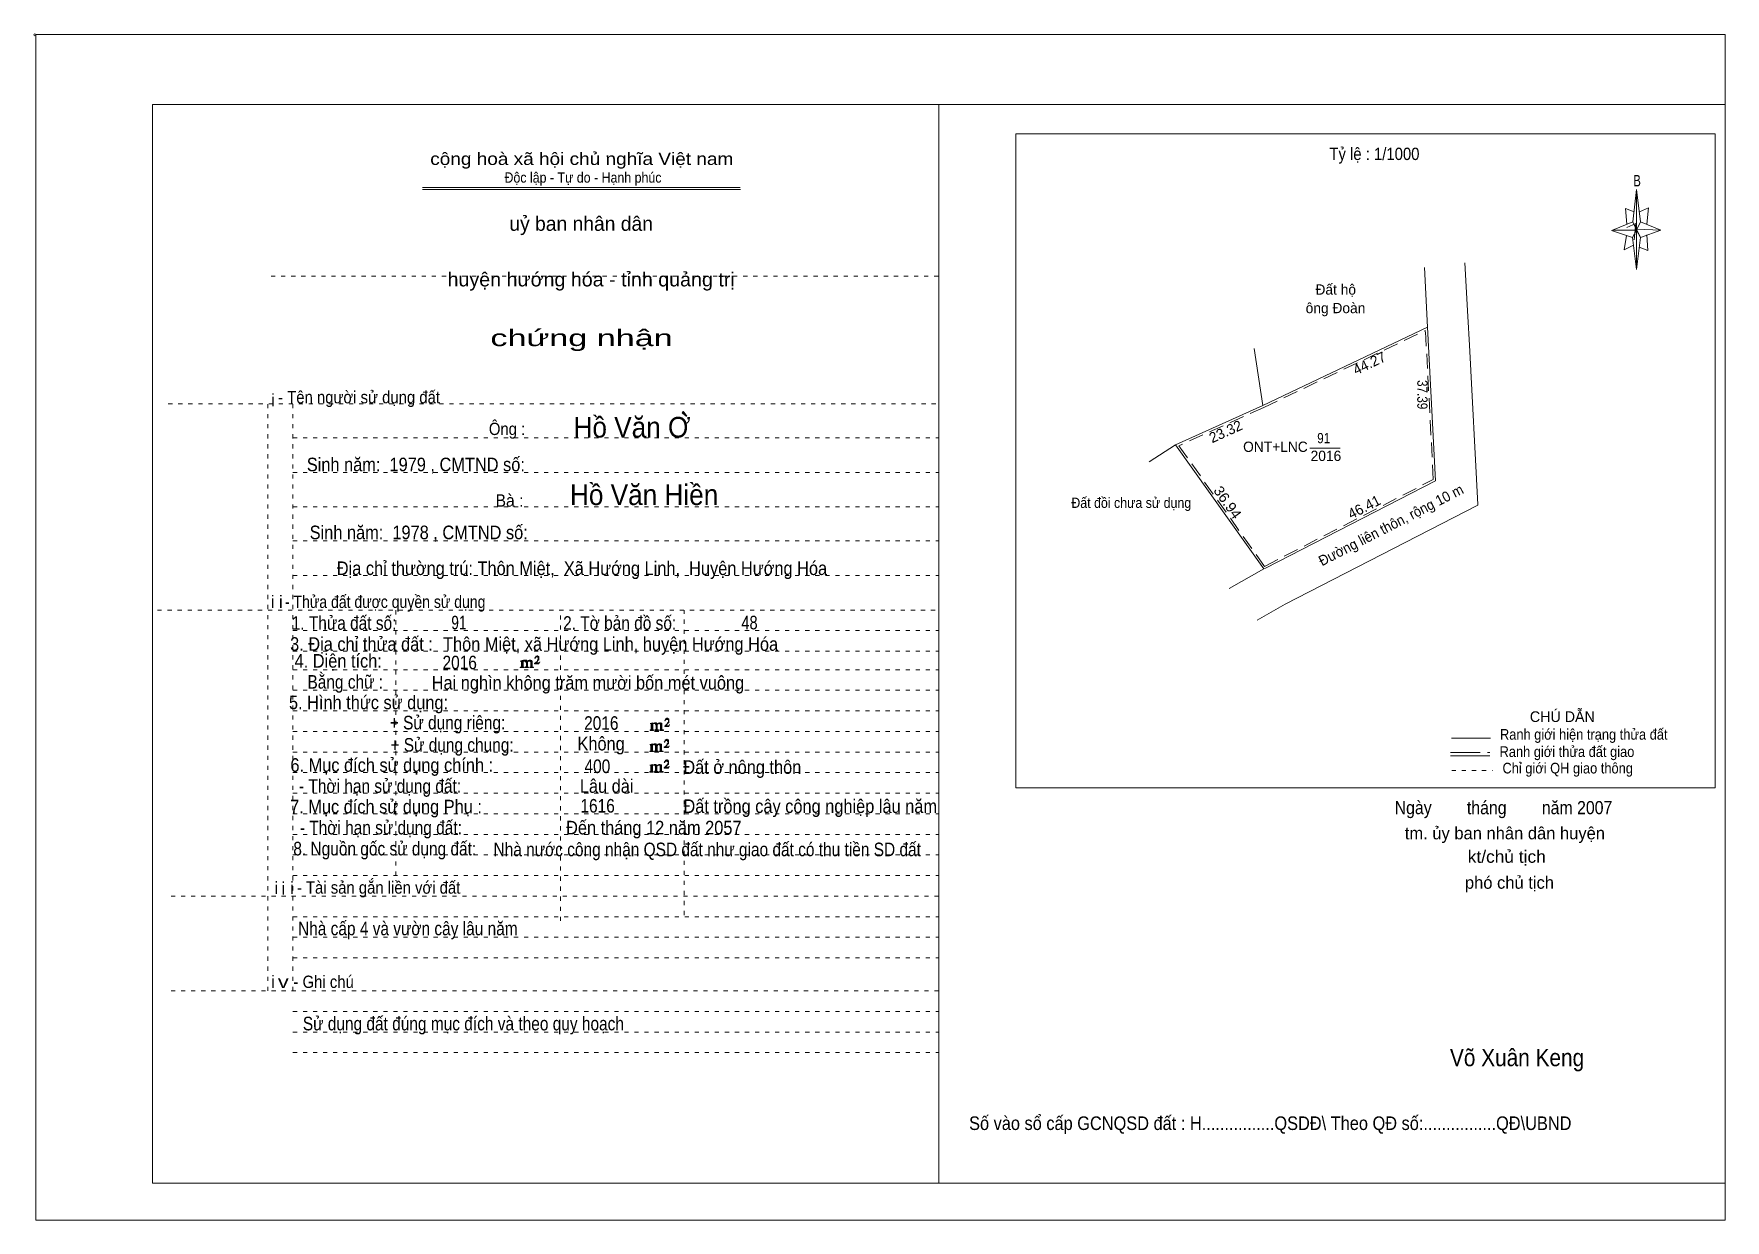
# Model space of a CAD drawing. Header units: centimetres. Extents: x -1.6 to 39.5, y -3.3 to 25.5.
import ezdxf
from ezdxf.enums import TextEntityAlignment as Align

# ---------------------------------------------------------------- set-up
doc = ezdxf.new("R2010")
doc.units = ezdxf.units.CM
doc.header["$LTSCALE"] = 0.12
for name, pattern in [('DOTTED', [1.5, 0.3, -1.2]), ('LONG_DASHED', [7.5, 6, -1.5]), ('MEDIUM_DASHED', [4.5, 3, -1.5])]:
    doc.linetypes.add(name, pattern=pattern)
for name, color, linetype, lineweight in [('1', 7, 'DOTTED', 13), ('10', 7, 'Continuous', 13), ('4', 7, 'Continuous', 13), ('5', 7, 'Continuous', 13), ('50', 7, 'Continuous', 13)]:
    doc.layers.add(name, color=color, linetype=linetype, lineweight=lineweight)

msp = doc.modelspace()

# ---------------------------------------------------------------- hatches: boundary and pattern name
at = {"layer": '10'}
msp.add_hatch(color=256, dxfattribs=at).paths.add_polyline_path([(14.29, 16.21), (14.22, 16.3), (14.21, 16.31), (14.2, 16.32), (14.18, 16.31), (14.18, 16.3), (14.17, 16.29), (14.18, 16.28), (14.18, 16.28), (14.27, 16.21)])
at = {"layer": '50'}
for points in [[(10.27, 10.13), (10.27, 10.12), (10.27, 10.11), (10.25, 10.11), (10.24, 10.11), (10.24, 10.1), (10.33, 10.1), (10.33, 10.11), (10.32, 10.11), (10.31, 10.11), (10.31, 10.12), (10.31, 10.13), (10.31, 10.24), (10.31, 10.25), (10.32, 10.26), (10.34, 10.26), (10.35, 10.26), (10.36, 10.26), (10.37, 10.25), (10.39, 10.22), (10.39, 10.13), (10.37, 10.12), (10.37, 10.11), (10.36, 10.11), (10.35, 10.11), (10.35, 10.1), (10.44, 10.1), (10.44, 10.11), (10.43, 10.11), (10.42, 10.11), (10.42, 10.12), (10.42, 10.13), (10.42, 10.24), (10.44, 10.26), (10.45, 10.26), (10.46, 10.26), (10.49, 10.26), (10.49, 10.25), (10.5, 10.24), (10.5, 10.22), (10.5, 10.13), (10.5, 10.12), (10.49, 10.11), (10.49, 10.11), (10.47, 10.11), (10.47, 10.1), (10.56, 10.1), (10.56, 10.11), (10.55, 10.11), (10.54, 10.11), (10.53, 10.12), (10.53, 10.13), (10.53, 10.2), (10.53, 10.25), (10.53, 10.26), (10.52, 10.27), (10.5, 10.28), (10.47, 10.28), (10.46, 10.28), (10.44, 10.27), (10.41, 10.25), (10.41, 10.26), (10.4, 10.28), (10.39, 10.28), (10.37, 10.28), (10.35, 10.28), (10.34, 10.28), (10.32, 10.26), (10.31, 10.26), (10.31, 10.25), (10.31, 10.25), (10.31, 10.26), (10.31, 10.28), (10.24, 10.26), (10.24, 10.26), (10.25, 10.26), (10.27, 10.25), (10.27, 10.24), (10.27, 10.23)], [(10.69, 10.19), (10.72, 10.24), (10.72, 10.24), (10.71, 10.22), (10.69, 10.22), (10.68, 10.22), (10.63, 10.22), (10.66, 10.26), (10.67, 10.27), (10.69, 10.28), (10.69, 10.3), (10.69, 10.32), (10.69, 10.34), (10.69, 10.35), (10.69, 10.37), (10.68, 10.38), (10.67, 10.38), (10.66, 10.39), (10.65, 10.39), (10.63, 10.38), (10.63, 10.38), (10.62, 10.37), (10.61, 10.35), (10.59, 10.33), (10.61, 10.33), (10.61, 10.35), (10.62, 10.35), (10.63, 10.36), (10.65, 10.36), (10.66, 10.36), (10.67, 10.35), (10.68, 10.35), (10.68, 10.32), (10.68, 10.3), (10.66, 10.28), (10.66, 10.26), (10.65, 10.25), (10.59, 10.2), (10.59, 10.19)], [(13.42, 8.61), (13.42, 8.6), (13.42, 8.59), (13.41, 8.59), (13.4, 8.59), (13.4, 8.57), (13.48, 8.57), (13.48, 8.59), (13.47, 8.59), (13.46, 8.59), (13.46, 8.6), (13.46, 8.61), (13.46, 8.72), (13.46, 8.73), (13.47, 8.74), (13.5, 8.74), (13.51, 8.74), (13.52, 8.74), (13.53, 8.73), (13.54, 8.69), (13.54, 8.61), (13.53, 8.6), (13.53, 8.59), (13.52, 8.59), (13.51, 8.59), (13.51, 8.57), (13.6, 8.57), (13.6, 8.59), (13.58, 8.59), (13.57, 8.59), (13.57, 8.6), (13.57, 8.61), (13.57, 8.72), (13.6, 8.74), (13.61, 8.74), (13.62, 8.74), (13.64, 8.74), (13.64, 8.73), (13.65, 8.72), (13.65, 8.69), (13.65, 8.61), (13.65, 8.6), (13.64, 8.59), (13.64, 8.59), (13.63, 8.59), (13.63, 8.57), (13.72, 8.57), (13.72, 8.59), (13.7, 8.59), (13.69, 8.59), (13.68, 8.6), (13.68, 8.61), (13.68, 8.68), (13.68, 8.73), (13.68, 8.74), (13.67, 8.75), (13.65, 8.76), (13.63, 8.76), (13.62, 8.76), (13.6, 8.75), (13.56, 8.73), (13.56, 8.74), (13.55, 8.76), (13.54, 8.76), (13.53, 8.76), (13.51, 8.76), (13.5, 8.76), (13.47, 8.74), (13.46, 8.74), (13.46, 8.73), (13.46, 8.73), (13.46, 8.74), (13.46, 8.76), (13.4, 8.74), (13.4, 8.74), (13.41, 8.74), (13.42, 8.73), (13.42, 8.72), (13.42, 8.71)], [(13.85, 8.67), (13.87, 8.72), (13.87, 8.72), (13.86, 8.69), (13.85, 8.69), (13.84, 8.69), (13.78, 8.69), (13.82, 8.74), (13.83, 8.75), (13.85, 8.76), (13.85, 8.78), (13.85, 8.79), (13.85, 8.82), (13.85, 8.83), (13.85, 8.85), (13.84, 8.86), (13.83, 8.86), (13.82, 8.87), (13.8, 8.87), (13.78, 8.86), (13.78, 8.86), (13.77, 8.85), (13.76, 8.83), (13.75, 8.81), (13.76, 8.81), (13.76, 8.83), (13.77, 8.83), (13.78, 8.84), (13.8, 8.84), (13.82, 8.84), (13.83, 8.83), (13.84, 8.83), (13.84, 8.79), (13.84, 8.78), (13.82, 8.76), (13.82, 8.74), (13.8, 8.73), (13.75, 8.68), (13.75, 8.67)], [(13.41, 8.09), (13.41, 8.08), (13.41, 8.07), (13.4, 8.07), (13.39, 8.07), (13.39, 8.06), (13.48, 8.06), (13.48, 8.07), (13.47, 8.07), (13.45, 8.07), (13.45, 8.08), (13.45, 8.09), (13.45, 8.2), (13.45, 8.21), (13.47, 8.23), (13.49, 8.23), (13.5, 8.23), (13.51, 8.23), (13.52, 8.21), (13.53, 8.18), (13.53, 8.09), (13.52, 8.08), (13.52, 8.07), (13.51, 8.07), (13.5, 8.07), (13.5, 8.06), (13.59, 8.06), (13.59, 8.07), (13.58, 8.07), (13.57, 8.07), (13.57, 8.08), (13.57, 8.09), (13.57, 8.2), (13.59, 8.23), (13.6, 8.23), (13.61, 8.23), (13.63, 8.23), (13.63, 8.21), (13.64, 8.2), (13.64, 8.18), (13.64, 8.09), (13.64, 8.08), (13.63, 8.07), (13.63, 8.07), (13.62, 8.07), (13.62, 8.06), (13.71, 8.06), (13.71, 8.07), (13.7, 8.07), (13.69, 8.07), (13.67, 8.08), (13.67, 8.09), (13.67, 8.17), (13.67, 8.21), (13.67, 8.23), (13.66, 8.24), (13.64, 8.25), (13.62, 8.25), (13.61, 8.25), (13.59, 8.24), (13.55, 8.21), (13.55, 8.23), (13.54, 8.25), (13.53, 8.25), (13.52, 8.25), (13.5, 8.25), (13.49, 8.25), (13.47, 8.23), (13.45, 8.23), (13.45, 8.21), (13.45, 8.21), (13.45, 8.23), (13.45, 8.25), (13.39, 8.23), (13.39, 8.23), (13.4, 8.23), (13.41, 8.21), (13.41, 8.2), (13.41, 8.19)], [(13.84, 8.16), (13.86, 8.2), (13.86, 8.2), (13.85, 8.18), (13.84, 8.18), (13.83, 8.18), (13.77, 8.18), (13.81, 8.23), (13.82, 8.24), (13.84, 8.25), (13.84, 8.27), (13.84, 8.28), (13.84, 8.3), (13.84, 8.31), (13.84, 8.34), (13.83, 8.35), (13.82, 8.35), (13.81, 8.36), (13.8, 8.36), (13.77, 8.35), (13.77, 8.35), (13.76, 8.34), (13.75, 8.31), (13.74, 8.29), (13.75, 8.29), (13.75, 8.31), (13.76, 8.31), (13.77, 8.33), (13.8, 8.33), (13.81, 8.33), (13.82, 8.31), (13.83, 8.31), (13.83, 8.28), (13.83, 8.27), (13.81, 8.25), (13.81, 8.23), (13.8, 8.21), (13.74, 8.17), (13.74, 8.16)], [(13.84, 7.66), (13.86, 7.71), (13.86, 7.71), (13.85, 7.68), (13.84, 7.68), (13.83, 7.68), (13.77, 7.68), (13.81, 7.73), (13.82, 7.74), (13.84, 7.75), (13.84, 7.77), (13.84, 7.78), (13.84, 7.81), (13.84, 7.82), (13.84, 7.84), (13.83, 7.85), (13.82, 7.85), (13.81, 7.86), (13.79, 7.86), (13.77, 7.85), (13.77, 7.85), (13.76, 7.84), (13.75, 7.82), (13.74, 7.8), (13.75, 7.8), (13.75, 7.82), (13.76, 7.82), (13.77, 7.83), (13.79, 7.83), (13.81, 7.83), (13.82, 7.82), (13.83, 7.82), (13.83, 7.78), (13.83, 7.77), (13.81, 7.75), (13.81, 7.73), (13.79, 7.72), (13.74, 7.67), (13.74, 7.66)], [(13.41, 7.6), (13.41, 7.59), (13.41, 7.58), (13.4, 7.58), (13.39, 7.58), (13.39, 7.56), (13.47, 7.56), (13.47, 7.58), (13.46, 7.58), (13.45, 7.58), (13.45, 7.59), (13.45, 7.6), (13.45, 7.71), (13.45, 7.72), (13.46, 7.73), (13.49, 7.73), (13.5, 7.73), (13.51, 7.73), (13.52, 7.72), (13.53, 7.68), (13.53, 7.6), (13.52, 7.59), (13.52, 7.58), (13.51, 7.58), (13.5, 7.58), (13.5, 7.56), (13.59, 7.56), (13.59, 7.58), (13.57, 7.58), (13.56, 7.58), (13.56, 7.59), (13.56, 7.6), (13.56, 7.71), (13.59, 7.73), (13.6, 7.73), (13.61, 7.73), (13.63, 7.73), (13.63, 7.72), (13.64, 7.71), (13.64, 7.68), (13.64, 7.6), (13.64, 7.59), (13.63, 7.58), (13.63, 7.58), (13.62, 7.58), (13.62, 7.56), (13.71, 7.56), (13.71, 7.58), (13.69, 7.58), (13.68, 7.58), (13.67, 7.59), (13.67, 7.6), (13.67, 7.67), (13.67, 7.72), (13.67, 7.73), (13.66, 7.74), (13.64, 7.75), (13.62, 7.75), (13.61, 7.75), (13.59, 7.74), (13.55, 7.72), (13.55, 7.73), (13.54, 7.75), (13.53, 7.75), (13.52, 7.75), (13.5, 7.75), (13.49, 7.75), (13.46, 7.73), (13.45, 7.73), (13.45, 7.72), (13.45, 7.72), (13.45, 7.73), (13.45, 7.75), (13.39, 7.73), (13.39, 7.73), (13.4, 7.73), (13.41, 7.72), (13.41, 7.71), (13.41, 7.7)]]:
    msp.add_hatch(color=256, dxfattribs=at).paths.add_polyline_path(points)

# ---------------------------------------------------------------- linework, layer by layer
at = {"layer": '1', "linetype": 'Continuous'}
for p, q in [((1.31, -2.42), (1.31, 23.78)), ((1.31, 23.78), (39.51, 23.78)), ((20.41, -2.42), (20.41, 23.78)), ((39.51, -2.42), (39.51, 23.78)), ((7.87, 21.76), (15.58, 21.76)), ((7.87, 21.71), (15.59, 21.71)), ((37.26, 20.55), (36.75, 20.72)), ((1.31, -2.42), (39.51, -2.42))]:
    msp.add_line(p, q, dxfattribs=at)
at = {"layer": '1'}
for p, q in [((4.19, 19.61), (20.41, 19.61)), ((1.69, 16.51), (20.41, 16.51)), ((4.11, 2.25), (4.11, 16.51)), ((4.72, 2.25), (4.72, 16.51)), ((4.72, 15.68), (20.41, 15.68)), ((4.72, 14.84), (20.41, 14.84)), ((4.72, 14.01), (20.41, 14.01)), ((4.72, 13.18), (20.41, 13.18)), ((4.72, 12.34), (20.41, 12.34)), ((1.43, 11.5), (20.41, 11.5)), ((7.22, 5.05), (7.22, 11.5)), ((11.22, 3.95), (11.22, 11.5)), ((14.22, 4.09), (14.22, 11.5)), ((4.72, 11), (20.41, 11)), ((4.72, 10.5), (20.41, 10.5)), ((4.72, 10.05), (20.41, 10.05)), ((4.72, 9.55), (20.41, 9.55)), ((4.72, 9.05), (20.41, 9.05)), ((4.72, 8.55), (20.41, 8.55)), ((4.72, 8.05), (20.41, 8.05)), ((4.72, 7.55), (20.41, 7.55)), ((4.72, 7.05), (20.41, 7.05)), ((4.72, 6.55), (20.41, 6.55)), ((4.72, 6.05), (20.41, 6.05)), ((4.72, 5.55), (20.41, 5.55)), ((4.72, 5.05), (20.41, 5.05)), ((1.76, 4.55), (20.41, 4.55)), ((4.72, 4.05), (20.41, 4.05)), ((4.72, 3.55), (20.41, 3.55)), ((4.72, 3.05), (20.41, 3.05)), ((1.76, 2.25), (20.41, 2.25)), ((4.72, 1.75), (20.41, 1.75)), ((4.72, 1.25), (20.41, 1.25)), ((4.72, 0.75), (20.41, 0.75))]:
    msp.add_line(p, q, dxfattribs=at)
at = {"layer": '1', "linetype": 'Continuous'}
msp.add_lwpolyline([(-1.53, -3.32), (39.51, -3.32), (39.51, 25.48), (-1.53, 25.48)], close=True, dxfattribs=at)
msp.add_lwpolyline([(37.27, 20.35), (37.06, 20.25), (37.11, 20.6)], dxfattribs=at)
at = {"layer": '10'}
for p, q in [((32.28, 18.37), (32.21, 19.82)), ((28.28, 16.47), (32.28, 18.37)), ((28.28, 16.47), (28.07, 17.85)), ((33.5, 14.06), (33.3, 17.93)), ((25.52, 15.1), (26.16, 15.51)), ((29.42, 15.43), (30.16, 15.43)), ((27.46, 12.02), (28.3, 12.5))]:
    msp.add_line(p, q, dxfattribs=at)
at = {"layer": '10', "linetype": 'MEDIUM_DASHED'}
msp.add_line((28.3, 16.42), (32.23, 18.29), dxfattribs=at)
at = {"layer": '10'}
for points in [[(33.19, 19.93), (33.26, 18.63), (33.3, 17.93)], [(28.3, 12.5), (28.34, 12.52), (32.47, 14.64), (32.28, 18.37)], [(28.28, 16.47), (26.16, 15.51), (28.3, 12.5)], [(33.5, 14.06), (33.5, 14.05), (28.82, 11.64), (28.14, 11.25)]]:
    msp.add_lwpolyline(points, dxfattribs=at)
at = {"layer": '10', "linetype": 'MEDIUM_DASHED'}
for points in [[(28.32, 12.56), (32.42, 14.67), (32.23, 18.29)], [(28.3, 16.42), (26.24, 15.49), (28.32, 12.56)]]:
    msp.add_lwpolyline(points, dxfattribs=at)
at = {"layer": '10', "linetype": 'LONG_DASHED'}
msp.add_lwpolyline([(14.29, 16.21), (14.22, 16.3), (14.21, 16.31), (14.2, 16.32), (14.18, 16.31), (14.18, 16.3), (14.17, 16.29), (14.18, 16.28), (14.18, 16.28), (14.27, 16.21)], close=True, dxfattribs=at)
at = {"layer": '4'}
for p, q in [((32.86, 8.39), (33.81, 8.39)), ((32.84, 7.96), (33.79, 7.96))]:
    msp.add_line(p, q, dxfattribs=at)
at = {"layer": '4', "linetype": 'LONG_DASHED'}
msp.add_line((32.84, 8.04), (33.79, 8.04), dxfattribs=at)
at = {"layer": '4', "linetype": 'DOTTED'}
msp.add_line((32.87, 7.6), (33.86, 7.6), dxfattribs=at)
at = {"layer": '4'}
msp.add_lwpolyline([(22.28, 23.07), (39.27, 23.07), (39.27, 7.18), (22.28, 7.18)], close=True, dxfattribs=at)
msp.add_circle((-1.55, 25.47), 0.025, dxfattribs=at)
at = {"layer": '5'}
for p, q in [((37.27, 20.93), (37.36, 21.71)), ((37.45, 20.55), (37.36, 19.77)), ((37.45, 20.93), (37.95, 20.73)), ((37.61, 20.61), (37.63, 20.23)), ((37.63, 20.23), (37.42, 20.31))]:
    msp.add_line(p, q, dxfattribs=at)
for points in [[(37.36, 21.71), (37.45, 20.93), (37.36, 20.73)], [(37.36, 20.73), (36.77, 20.73), (37.27, 20.93), (37.45, 20.55), (37.95, 20.73), (37.36, 20.75)], [(37.36, 20.73), (37.36, 19.77), (37.26, 20.55)]]:
    msp.add_lwpolyline(points, close=True, dxfattribs=at)
for points in [[(37.3, 21.17), (37.09, 21.25), (37.12, 20.87)], [(37.43, 21.17), (37.65, 21.27), (37.61, 20.87)], [(37.36, 20.73), (37.27, 20.93), (36.77, 20.73)], [(37.12, 20.79), (37.34, 20.89), (37.3, 20.49)], [(37.36, 20.73), (37.45, 20.55), (37.95, 20.73)]]:
    msp.add_lwpolyline(points, dxfattribs=at)
at = {"layer": '50'}
for points in [[(10.27, 10.13), (10.27, 10.12), (10.27, 10.11), (10.25, 10.11), (10.24, 10.11), (10.24, 10.1), (10.33, 10.1), (10.33, 10.11), (10.32, 10.11), (10.31, 10.11), (10.31, 10.12), (10.31, 10.13), (10.31, 10.24), (10.31, 10.25), (10.32, 10.26), (10.34, 10.26), (10.35, 10.26), (10.36, 10.26), (10.37, 10.25), (10.39, 10.22), (10.39, 10.13), (10.37, 10.12), (10.37, 10.11), (10.36, 10.11), (10.35, 10.11), (10.35, 10.1), (10.44, 10.1), (10.44, 10.11), (10.43, 10.11), (10.42, 10.11), (10.42, 10.12), (10.42, 10.13), (10.42, 10.24), (10.44, 10.26), (10.45, 10.26), (10.46, 10.26), (10.49, 10.26), (10.49, 10.25), (10.5, 10.24), (10.5, 10.22), (10.5, 10.13), (10.5, 10.12), (10.49, 10.11), (10.49, 10.11), (10.47, 10.11), (10.47, 10.1), (10.56, 10.1), (10.56, 10.11), (10.55, 10.11), (10.54, 10.11), (10.53, 10.12), (10.53, 10.13), (10.53, 10.2), (10.53, 10.25), (10.53, 10.26), (10.52, 10.27), (10.5, 10.28), (10.47, 10.28), (10.46, 10.28), (10.44, 10.27), (10.41, 10.25), (10.41, 10.26), (10.4, 10.28), (10.39, 10.28), (10.37, 10.28), (10.35, 10.28), (10.34, 10.28), (10.32, 10.26), (10.31, 10.26), (10.31, 10.25), (10.31, 10.25), (10.31, 10.26), (10.31, 10.28), (10.24, 10.26), (10.24, 10.26), (10.25, 10.26), (10.27, 10.25), (10.27, 10.24), (10.27, 10.23)], [(10.69, 10.19), (10.72, 10.24), (10.72, 10.24), (10.71, 10.22), (10.69, 10.22), (10.68, 10.22), (10.63, 10.22), (10.66, 10.26), (10.67, 10.27), (10.69, 10.28), (10.69, 10.3), (10.69, 10.32), (10.69, 10.34), (10.69, 10.35), (10.69, 10.37), (10.68, 10.38), (10.67, 10.38), (10.66, 10.39), (10.65, 10.39), (10.63, 10.38), (10.63, 10.38), (10.62, 10.37), (10.61, 10.35), (10.59, 10.33), (10.61, 10.33), (10.61, 10.35), (10.62, 10.35), (10.63, 10.36), (10.65, 10.36), (10.66, 10.36), (10.67, 10.35), (10.68, 10.35), (10.68, 10.32), (10.68, 10.3), (10.66, 10.28), (10.66, 10.26), (10.65, 10.25), (10.59, 10.2), (10.59, 10.19)], [(13.42, 8.61), (13.42, 8.6), (13.42, 8.59), (13.41, 8.59), (13.4, 8.59), (13.4, 8.57), (13.48, 8.57), (13.48, 8.59), (13.47, 8.59), (13.46, 8.59), (13.46, 8.6), (13.46, 8.61), (13.46, 8.72), (13.46, 8.73), (13.47, 8.74), (13.5, 8.74), (13.51, 8.74), (13.52, 8.74), (13.53, 8.73), (13.54, 8.69), (13.54, 8.61), (13.53, 8.6), (13.53, 8.59), (13.52, 8.59), (13.51, 8.59), (13.51, 8.57), (13.6, 8.57), (13.6, 8.59), (13.58, 8.59), (13.57, 8.59), (13.57, 8.6), (13.57, 8.61), (13.57, 8.72), (13.6, 8.74), (13.61, 8.74), (13.62, 8.74), (13.64, 8.74), (13.64, 8.73), (13.65, 8.72), (13.65, 8.69), (13.65, 8.61), (13.65, 8.6), (13.64, 8.59), (13.64, 8.59), (13.63, 8.59), (13.63, 8.57), (13.72, 8.57), (13.72, 8.59), (13.7, 8.59), (13.69, 8.59), (13.68, 8.6), (13.68, 8.61), (13.68, 8.68), (13.68, 8.73), (13.68, 8.74), (13.67, 8.75), (13.65, 8.76), (13.63, 8.76), (13.62, 8.76), (13.6, 8.75), (13.56, 8.73), (13.56, 8.74), (13.55, 8.76), (13.54, 8.76), (13.53, 8.76), (13.51, 8.76), (13.5, 8.76), (13.47, 8.74), (13.46, 8.74), (13.46, 8.73), (13.46, 8.73), (13.46, 8.74), (13.46, 8.76), (13.4, 8.74), (13.4, 8.74), (13.41, 8.74), (13.42, 8.73), (13.42, 8.72), (13.42, 8.71)], [(13.85, 8.67), (13.87, 8.72), (13.87, 8.72), (13.86, 8.69), (13.85, 8.69), (13.84, 8.69), (13.78, 8.69), (13.82, 8.74), (13.83, 8.75), (13.85, 8.76), (13.85, 8.78), (13.85, 8.79), (13.85, 8.82), (13.85, 8.83), (13.85, 8.85), (13.84, 8.86), (13.83, 8.86), (13.82, 8.87), (13.8, 8.87), (13.78, 8.86), (13.78, 8.86), (13.77, 8.85), (13.76, 8.83), (13.75, 8.81), (13.76, 8.81), (13.76, 8.83), (13.77, 8.83), (13.78, 8.84), (13.8, 8.84), (13.82, 8.84), (13.83, 8.83), (13.84, 8.83), (13.84, 8.79), (13.84, 8.78), (13.82, 8.76), (13.82, 8.74), (13.8, 8.73), (13.75, 8.68), (13.75, 8.67)], [(13.41, 8.09), (13.41, 8.08), (13.41, 8.07), (13.4, 8.07), (13.39, 8.07), (13.39, 8.06), (13.48, 8.06), (13.48, 8.07), (13.47, 8.07), (13.45, 8.07), (13.45, 8.08), (13.45, 8.09), (13.45, 8.2), (13.45, 8.21), (13.47, 8.23), (13.49, 8.23), (13.5, 8.23), (13.51, 8.23), (13.52, 8.21), (13.53, 8.18), (13.53, 8.09), (13.52, 8.08), (13.52, 8.07), (13.51, 8.07), (13.5, 8.07), (13.5, 8.06), (13.59, 8.06), (13.59, 8.07), (13.58, 8.07), (13.57, 8.07), (13.57, 8.08), (13.57, 8.09), (13.57, 8.2), (13.59, 8.23), (13.6, 8.23), (13.61, 8.23), (13.63, 8.23), (13.63, 8.21), (13.64, 8.2), (13.64, 8.18), (13.64, 8.09), (13.64, 8.08), (13.63, 8.07), (13.63, 8.07), (13.62, 8.07), (13.62, 8.06), (13.71, 8.06), (13.71, 8.07), (13.7, 8.07), (13.69, 8.07), (13.67, 8.08), (13.67, 8.09), (13.67, 8.17), (13.67, 8.21), (13.67, 8.23), (13.66, 8.24), (13.64, 8.25), (13.62, 8.25), (13.61, 8.25), (13.59, 8.24), (13.55, 8.21), (13.55, 8.23), (13.54, 8.25), (13.53, 8.25), (13.52, 8.25), (13.5, 8.25), (13.49, 8.25), (13.47, 8.23), (13.45, 8.23), (13.45, 8.21), (13.45, 8.21), (13.45, 8.23), (13.45, 8.25), (13.39, 8.23), (13.39, 8.23), (13.4, 8.23), (13.41, 8.21), (13.41, 8.2), (13.41, 8.19)], [(13.84, 8.16), (13.86, 8.2), (13.86, 8.2), (13.85, 8.18), (13.84, 8.18), (13.83, 8.18), (13.77, 8.18), (13.81, 8.23), (13.82, 8.24), (13.84, 8.25), (13.84, 8.27), (13.84, 8.28), (13.84, 8.3), (13.84, 8.31), (13.84, 8.34), (13.83, 8.35), (13.82, 8.35), (13.81, 8.36), (13.8, 8.36), (13.77, 8.35), (13.77, 8.35), (13.76, 8.34), (13.75, 8.31), (13.74, 8.29), (13.75, 8.29), (13.75, 8.31), (13.76, 8.31), (13.77, 8.33), (13.8, 8.33), (13.81, 8.33), (13.82, 8.31), (13.83, 8.31), (13.83, 8.28), (13.83, 8.27), (13.81, 8.25), (13.81, 8.23), (13.8, 8.21), (13.74, 8.17), (13.74, 8.16)], [(13.84, 7.66), (13.86, 7.71), (13.86, 7.71), (13.85, 7.68), (13.84, 7.68), (13.83, 7.68), (13.77, 7.68), (13.81, 7.73), (13.82, 7.74), (13.84, 7.75), (13.84, 7.77), (13.84, 7.78), (13.84, 7.81), (13.84, 7.82), (13.84, 7.84), (13.83, 7.85), (13.82, 7.85), (13.81, 7.86), (13.79, 7.86), (13.77, 7.85), (13.77, 7.85), (13.76, 7.84), (13.75, 7.82), (13.74, 7.8), (13.75, 7.8), (13.75, 7.82), (13.76, 7.82), (13.77, 7.83), (13.79, 7.83), (13.81, 7.83), (13.82, 7.82), (13.83, 7.82), (13.83, 7.78), (13.83, 7.77), (13.81, 7.75), (13.81, 7.73), (13.79, 7.72), (13.74, 7.67), (13.74, 7.66)], [(13.41, 7.6), (13.41, 7.59), (13.41, 7.58), (13.4, 7.58), (13.39, 7.58), (13.39, 7.56), (13.47, 7.56), (13.47, 7.58), (13.46, 7.58), (13.45, 7.58), (13.45, 7.59), (13.45, 7.6), (13.45, 7.71), (13.45, 7.72), (13.46, 7.73), (13.49, 7.73), (13.5, 7.73), (13.51, 7.73), (13.52, 7.72), (13.53, 7.68), (13.53, 7.6), (13.52, 7.59), (13.52, 7.58), (13.51, 7.58), (13.5, 7.58), (13.5, 7.56), (13.59, 7.56), (13.59, 7.58), (13.57, 7.58), (13.56, 7.58), (13.56, 7.59), (13.56, 7.6), (13.56, 7.71), (13.59, 7.73), (13.6, 7.73), (13.61, 7.73), (13.63, 7.73), (13.63, 7.72), (13.64, 7.71), (13.64, 7.68), (13.64, 7.6), (13.64, 7.59), (13.63, 7.58), (13.63, 7.58), (13.62, 7.58), (13.62, 7.56), (13.71, 7.56), (13.71, 7.58), (13.69, 7.58), (13.68, 7.58), (13.67, 7.59), (13.67, 7.6), (13.67, 7.67), (13.67, 7.72), (13.67, 7.73), (13.66, 7.74), (13.64, 7.75), (13.62, 7.75), (13.61, 7.75), (13.59, 7.74), (13.55, 7.72), (13.55, 7.73), (13.54, 7.75), (13.53, 7.75), (13.52, 7.75), (13.5, 7.75), (13.49, 7.75), (13.46, 7.73), (13.45, 7.73), (13.45, 7.72), (13.45, 7.72), (13.45, 7.73), (13.45, 7.75), (13.39, 7.73), (13.39, 7.73), (13.4, 7.73), (13.41, 7.72), (13.41, 7.71), (13.41, 7.7)]]:
    msp.add_lwpolyline(points, close=True, dxfattribs=at)

# ---------------------------------------------------------------- texts
at = {"layer": '1'}
for s, height, width, p in [('cộng hoà xã hội chủ nghĩa Việt nam', 0.3, 1.15, (11.735, 22.31)), ('Độc lập - Tự do - Hạnh phúc', 0.25, 0.9, (11.765, 21.88)), ('chứng nhận', 0.4, 1.55, (11.73, 17.91)), ('- Tên người sử dụng đất', 0.3, 0.9, (6.325, 16.52)), ('- Thửa đất được quyền sử dụng', 0.3, 0.85, (6.96, 11.55)), ('- Tài sản gắn liền với đất ', 0.3, 0.9, (6.85, 4.61)), ('v', 0.3, 1.3, (4.485, 2.32)), ('- Ghi chú', 0.3, 0.9, (5.465, 2.32))]:
    msp.add_text(s, height=height, dxfattribs=dict(at, width=width)).set_placement(p, align=Align.CENTER)
for s, height, p in [('uỷ ban nhân dân', 0.35, (11.72, 20.71)), ('i', 0.3, (4.235, 16.45)), ('i', 0.3, (4.225, 11.55)), ('i', 0.3, (4.425, 11.55)), ('i', 0.3, (4.315, 4.6)), ('i', 0.3, (4.485, 4.59)), ('i', 0.3, (4.695, 4.6)), ('i', 0.3, (4.235, 2.32))]:
    msp.add_text(s, height=height, dxfattribs=at).set_placement(p, align=Align.CENTER)
at = {"layer": '10'}
for s, height, width, p in [('Tỷ lệ : 1/1000', 0.3, 0.9, (30.99, 22.43)), ('Hồ Văn Ơ', 0.5, 0.95, (12.955, 15.69)), ('Hồ Văn Hiền', 0.5, 0.95, (13.25, 14.05)), ('Đất đồi chưa sử dụng ', 0.25, 0.9, (25.125, 13.98)), ('Võ Xuân Keng', 0.42, 0.9, (34.455, 0.42))]:
    msp.add_text(s, height=height, dxfattribs=dict(at, width=width)).set_placement(p, align=Align.CENTER)
for s, p in [('Đất hộ', (30.05, 19.16)), ('ông Đoàn', (30.045, 18.71))]:
    msp.add_text(s, height=0.25, dxfattribs=at).set_placement(p, align=Align.CENTER)
for s, rotation, p in [('44.27', 25.459, (30.921, 17.381)), ('23.32', 24.444, (27.428, 15.722)), ('46.41', 27.222, (30.798, 13.889))]:
    msp.add_text(s, height=0.25, rotation=rotation, dxfattribs=at).set_placement(p, align=Align.CENTER)
for s, rotation, width, p in [('37.39', 270, 0.85, (32.03, 16.73)), ('36.94', 305.402, 1.05, (27.321, 14.042)), ('Đường liên thôn, rộng 10 m ', 27.247, 0.95, (31.488, 13.474))]:
    msp.add_text(s, height=0.25, rotation=rotation, dxfattribs=dict(at, width=width)).set_placement(p, align=Align.CENTER)
at = {"layer": '10', "width": 0.85}
msp.add_text('91', height=0.25, dxfattribs=at).set_placement((29.6, 15.55))
at = {"layer": '10'}
msp.add_text('ONT+LNC', height=0.25, dxfattribs=at).set_placement((29.37, 15.34), align=Align.RIGHT)
msp.add_text('2016', height=0.25, dxfattribs=at).set_placement((29.44, 15.12))
at = {"layer": '4'}
msp.add_text('CHÚ DẪN', height=0.2591, dxfattribs=at).set_placement((35.555, 8.78), align=Align.CENTER)
at = {"layer": '4', "width": 0.9}
for s, p in [('Ranh giới hiện trạng thửa đất', (36.075, 8.35)), ('Ranh giới thửa đất giao ', (35.71, 7.93)), ('Chỉ giới QH giao thông', (35.685, 7.53))]:
    msp.add_text(s, height=0.2591, dxfattribs=at).set_placement(p, align=Align.CENTER)
at = {"layer": '5', "width": 0.75}
msp.add_text('B', height=0.276, dxfattribs=at).set_placement((37.37, 21.79), align=Align.CENTER)
at = {"layer": '50'}
for s, height, width, p in [('  huyện hướng hóa - tỉnh quảng trị', 0.34, 1.05, (11.83, 19.36)), ('Ông :', 0.3, 0.9, (9.92, 15.75)), ('Sinh năm:  1979 , CMTND số: ', 0.33, 0.9, (7.76, 14.87)), ('Bà :', 0.3, 0.95, (9.98, 14.01)), ('Sinh năm:  1978 , CMTND số: ', 0.33, 0.9, (7.83, 13.22)), ('Địa chỉ thường trú: Thôn Miệt,  Xã Hướng Linh,  Huyện Hướng Hóa', 0.33, 0.9, (11.74, 12.35)), ('1. Thửa đất số:  ', 0.33, 0.85, (6.065, 11.02)), ('91', 0.33, 0.75, (8.75, 11.03)), ('2. Tờ bản đồ số:  ', 0.33, 0.85, (12.76, 11.02)), ('48', 0.33, 0.8, (15.81, 11.03)), ('3. Địa chỉ thửa đất : ', 0.33, 0.9, (6.44, 10.51)), ('Thôn Miệt, xã Hướng Linh, huyện Hướng Hóa', 0.33, 0.9, (12.435, 10.51)), ('4. Diện tích: ', 0.33, 0.9, (5.875, 10.1)), ('2016', 0.33, 0.85, (8.77, 10.06)), ('Bằng chữ :', 0.33, 0.85, (5.99, 9.59)), ('Hai nghìn không trăm mười bốn mét vuông', 0.33, 0.9, (11.885, 9.57)), ('5. Hình thức sử dụng:', 0.33, 0.9, (6.555, 9.09)), ('+ Sử dụng riêng:', 0.33, 0.85, (8.475, 8.6)), ('2016', 0.33, 0.85, (12.21, 8.59)), ('+ Sử dụng chung:', 0.33, 0.85, (8.585, 8.06)), ('Không', 0.33, 0.9, (12.205, 8.09)), ('6. Mục đích sử dụng chính :', 0.33, 0.9, (7.12, 7.57)), ('400', 0.33, 0.85, (12.115, 7.54)), ('Đất ở nông thôn', 0.33, 0.9, (15.635, 7.52)), ('- Thời hạn sử dụng đất:', 0.33, 0.85, (6.835, 7.06)), ('Lâu dài', 0.33, 0.9, (12.34, 7.06)), ('7. Mục đích sử dụng Phụ :', 0.33, 0.9, (6.98, 6.56)), ('1616', 0.33, 0.85, (12.12, 6.58)), ('Đất trồng cây công nghiệp lâu năm', 0.33, 0.9, (17.285, 6.57)), ('Ngày        tháng        năm 2007', 0.32, 0.9, (34.125, 6.54)), ('- Thời hạn sử dụng đất:', 0.33, 0.85, (6.855, 6.05)), ('Đến tháng 12 năm 2057', 0.33, 0.9, (13.485, 6.05)), ('8. Nguồn gốc sử dụng đất:', 0.33, 0.85, (6.95, 5.54)), ('Nhà nước công nhận QSD đất như giao đất có thu tiền SD đất ', 0.33, 0.85, (14.835, 5.52)), ('kt/chủ tịch', 0.3, 1.05, (34.205, 5.36)), ('Nhà cấp 4 và vườn cây lâu năm', 0.33, 0.85, (7.51, 3.6)), ('Sử dụng đất đúng mục đích và theo quy hoạch', 0.33, 0.85, (8.86, 1.29)), ('Số vào sổ cấp GCNQSD đất : H................QSDĐ\\ Theo QĐ số:................QĐ\\UBND', 0.33, 0.9, (28.46, -1.13))]:
    msp.add_text(s, height=height, dxfattribs=dict(at, width=width)).set_placement(p, align=Align.CENTER)
for s, p in [('tm. ủy ban nhân dân huyện ', (34.215, 5.93)), ('phó chủ tịch', (34.27, 4.73))]:
    msp.add_text(s, height=0.3, dxfattribs=at).set_placement(p, align=Align.CENTER)

doc.saveas('drawing.dxf')
